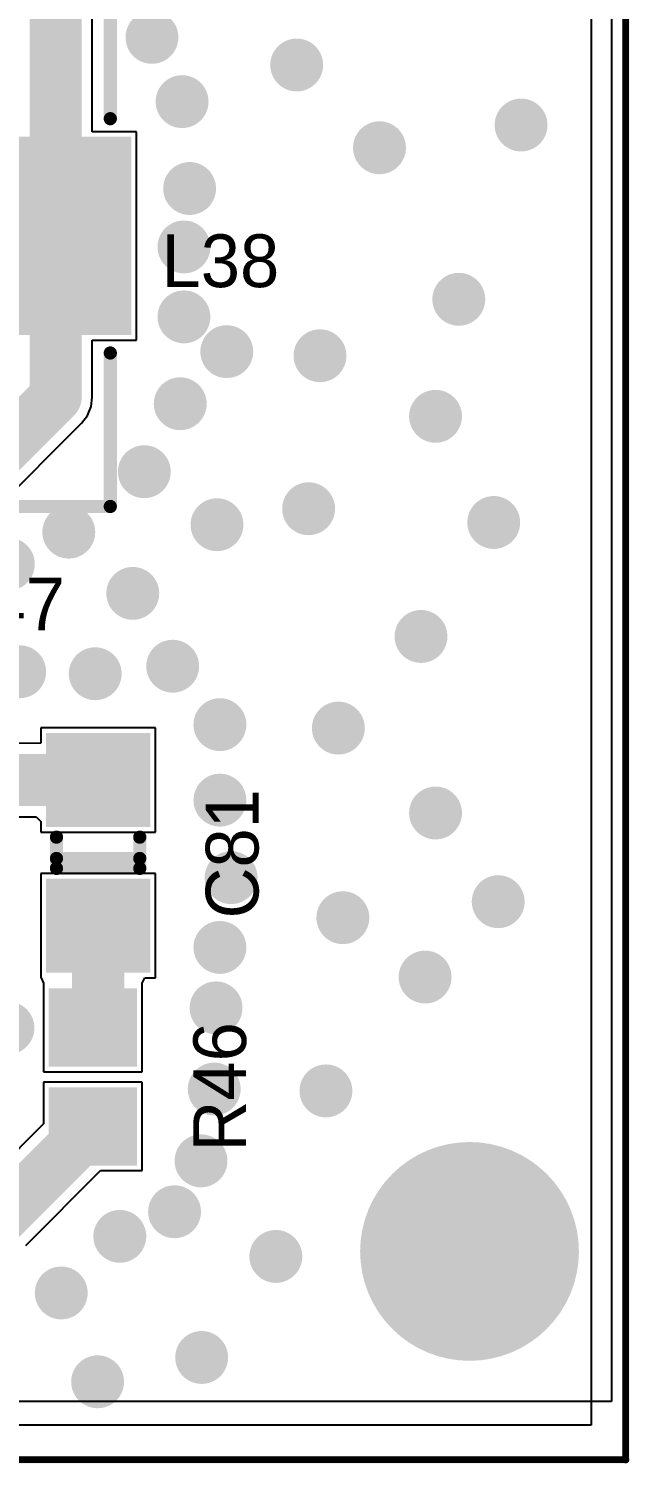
# Model space of a CAD drawing. Header units: millimetres. Extents: x 0 to 7.36, y -3.03 to 0.
# Drawn here: x 6.911 to 7.365, y -3.034 to -1.949 of the extents above; entities that cross this region are included whole.
import ezdxf

# ---------------------------------------------------------------- set-up
doc = ezdxf.new("R2010")
doc.units = ezdxf.units.MM
doc.header["$MEASUREMENT"] = 0
for name, color, linetype in [('BottomLayer', 5, 'Continuous'), ('BottomSolder', 6, 'Continuous'), ('KeepOutLayer', 6, 'Continuous'), ('MultiLayer', 9, 'Continuous'), ('TopLayer', 1, 'Continuous'), ('TopOverlay', 2, 'Continuous'), ('TopPaste', 8, 'Continuous'), ('TopSolder', 216, 'Continuous'), ('ViaHoleLayer', 16, 'Continuous')]:
    doc.layers.add(name, color=color, linetype=linetype)

# ---------------------------------------------------------------- blocks, each defined once
blk = doc.blocks.new('IND_FERRITE_CORE_45')
at = {"layer": 'TopLayer'}
for points in [[(-0.2165, -0.0709), (-0.1102, -0.0709), (-0.2165, 0.0709), (-0.1102, 0.0709)], [(0.1102, -0.0709), (0.2165, -0.0709), (0.1102, 0.0709), (0.2165, 0.0709)]]:
    blk.add_solid(points, dxfattribs=at)
at = {"layer": 'TopOverlay', "const_width": 0.01}
for points in [[(-0.2047, 0.0886), (-0.2047, 0.2047)], [(-0.2047, 0.2047), (0.2047, 0.2047)], [(0.2047, 0.0886), (0.2047, 0.2047)], [(-0.2047, -0.2047), (-0.2047, -0.0886)], [(0.2047, -0.2047), (0.2047, -0.0886)], [(-0.2047, -0.2047), (0.2047, -0.2047)]]:
    blk.add_lwpolyline(points, dxfattribs=at)
at = {"layer": 'TopOverlay', "const_width": 0.005}
for points in [[(-0.2072, 0.2047, 1), (-0.2022, 0.2047, 1)], [(-0.2072, 0.2047, 1), (-0.2022, 0.2047, 1)], [(0.2022, 0.2047, 1), (0.2072, 0.2047, 1)], [(0.2022, 0.2047, 1), (0.2072, 0.2047, 1)], [(-0.2072, 0.0886, 1), (-0.2022, 0.0886, 1)], [(0.2022, 0.0886, 1), (0.2072, 0.0886, 1)], [(-0.2072, -0.0886, 1), (-0.2022, -0.0886, 1)], [(0.2022, -0.0886, 1), (0.2072, -0.0886, 1)], [(-0.2072, -0.2047, 1), (-0.2022, -0.2047, 1)], [(-0.2072, -0.2047, 1), (-0.2022, -0.2047, 1)], [(0.2022, -0.2047, 1), (0.2072, -0.2047, 1)], [(0.2022, -0.2047, 1), (0.2072, -0.2047, 1)]]:
    blk.add_lwpolyline(points, format="xyb", close=True, dxfattribs=at)
at = {"layer": 'TopPaste'}
for points in [[(-0.2165, -0.0709), (-0.1102, -0.0709), (-0.2165, 0.0709), (-0.1102, 0.0709)], [(0.1102, -0.0709), (0.2165, -0.0709), (0.1102, 0.0709), (0.2165, 0.0709)]]:
    blk.add_solid(points, dxfattribs=at)
at = {"layer": 'TopSolder'}
for points in [[(-0.2205, -0.0749), (-0.1062, -0.0749), (-0.2205, 0.0749), (-0.1062, 0.0749)], [(0.1062, -0.0749), (0.2205, -0.0749), (0.1062, 0.0749), (0.2205, 0.0749)]]:
    blk.add_solid(points, dxfattribs=at)
blk = doc.blocks.new('CAP_1206_47')
at = {"layer": 'TopLayer'}
for points in [[(-0.0866, -0.0354), (-0.0236, -0.0354), (-0.0866, 0.0354), (-0.0236, 0.0354)], [(0.0236, -0.0354), (0.0866, -0.0354), (0.0236, 0.0354), (0.0866, 0.0354)]]:
    blk.add_solid(points, dxfattribs=at)
at = {"layer": 'TopOverlay', "const_width": 0.01}
for points in [[(-0.0118, 0.0315), (-0.0118, -0.0315)], [(-0.0118, 0.0315), (0.0118, 0.0315)], [(-0.0043, 0.0315), (-0.0043, -0.0315)], [(-0.0118, -0.0315), (0.0118, -0.0315)]]:
    blk.add_lwpolyline(points, dxfattribs=at)
at = {"layer": 'TopOverlay', "const_width": 0.005}
for points in [[(-0.0143, 0.0315, 1), (-0.0093, 0.0315, 1)], [(-0.0143, 0.0315, 1), (-0.0093, 0.0315, 1)], [(-0.0068, 0.0315, 1), (-0.0018, 0.0315, 1)], [(0.0093, 0.0315, 1), (0.0143, 0.0315, 1)], [(-0.0143, -0.0315, 1), (-0.0093, -0.0315, 1)], [(-0.0143, -0.0315, 1), (-0.0093, -0.0315, 1)], [(-0.0068, -0.0315, 1), (-0.0018, -0.0315, 1)], [(0.0093, -0.0315, 1), (0.0143, -0.0315, 1)]]:
    blk.add_lwpolyline(points, format="xyb", close=True, dxfattribs=at)
at = {"layer": 'TopPaste'}
for points in [[(-0.0866, -0.0354), (-0.0236, -0.0354), (-0.0866, 0.0354), (-0.0236, 0.0354)], [(0.0236, -0.0354), (0.0866, -0.0354), (0.0236, 0.0354), (0.0866, 0.0354)]]:
    blk.add_solid(points, dxfattribs=at)
at = {"layer": 'TopSolder'}
for points in [[(-0.0906, -0.0394), (-0.0196, -0.0394), (-0.0906, 0.0394), (-0.0196, 0.0394)], [(0.0196, -0.0394), (0.0906, -0.0394), (0.0196, 0.0394), (0.0906, 0.0394)]]:
    blk.add_solid(points, dxfattribs=at)
blk = doc.blocks.new('RES_0805_128')
at = {"layer": 'TopLayer'}
for points in [[(-0.063, -0.0295), (-0.0118, -0.0295), (-0.063, 0.0295), (-0.0118, 0.0295)], [(0.0118, -0.0295), (0.063, -0.0295), (0.0118, 0.0295), (0.063, 0.0295)]]:
    blk.add_solid(points, dxfattribs=at)
at = {"layer": 'TopPaste'}
for points in [[(-0.063, -0.0295), (-0.0118, -0.0295), (-0.063, 0.0295), (-0.0118, 0.0295)], [(0.0118, -0.0295), (0.063, -0.0295), (0.0118, 0.0295), (0.063, 0.0295)]]:
    blk.add_solid(points, dxfattribs=at)
at = {"layer": 'TopSolder'}
for points in [[(-0.067, -0.0335), (-0.0078, -0.0335), (-0.067, 0.0335), (-0.0078, 0.0335)], [(0.0078, -0.0335), (0.067, -0.0335), (0.0078, 0.0335), (0.067, 0.0335)]]:
    blk.add_solid(points, dxfattribs=at)

msp = doc.modelspace()

# ---------------------------------------------------------------- linework, layer by layer
at = {"layer": 'BottomLayer'}
for p, q in [((7.3514, -0.0108), (7.3514, -2.9876)), ((7.3514, -2.9876), (0.0496, -2.9876))]:
    msp.add_line(p, q, dxfattribs=at)
for points, const_width in [([(6.9939, -1.9558, 1), (7.0139, -1.9558, 1)], 0.02), ([(7.1034, -1.9767, 1), (7.1234, -1.9767, 1)], 0.02), ([(7.0167, -2.0044, 1), (7.0367, -2.0044, 1)], 0.02), ([(7.2731, -2.0221, 1), (7.2931, -2.0221, 1)], 0.02), ([(7.166, -2.0393, 1), (7.186, -2.0393, 1)], 0.02), ([(7.0224, -2.0701, 1), (7.0424, -2.0701, 1)], 0.02), ([(7.0181, -2.1143, 1), (7.0381, -2.1143, 1)], 0.02), ([(7.226, -2.1539, 1), (7.246, -2.1539, 1)], 0.02), ([(7.0181, -2.1672, 1), (7.0381, -2.1672, 1)], 0.02), ([(7.0505, -2.1935, 1), (7.0705, -2.1935, 1)], 0.02), ([(7.121, -2.1966, 1), (7.141, -2.1966, 1)], 0.02), ([(7.0153, -2.2329, 1), (7.0353, -2.2329, 1)], 0.02), ([(7.2084, -2.2424, 1), (7.2284, -2.2424, 1)], 0.02), ([(6.9881, -2.2843, 1), (7.0081, -2.2843, 1)], 0.02), ([(7.1124, -2.3123, 1), (7.1324, -2.3123, 1)], 0.02), ([(6.931, -2.33, 1), (6.951, -2.33, 1)], 0.02), ([(7.0431, -2.3244, 1), (7.0631, -2.3244, 1)], 0.02), ([(7.2524, -2.3227, 1), (7.2724, -2.3227, 1)], 0.02), ([(6.8853, -2.3542, 1), (6.9053, -2.3542, 1)], 0.02), ([(6.9794, -2.3763, 1), (6.9994, -2.3763, 1)], 0.02), ([(7.1974, -2.4089, 1), (7.2174, -2.4089, 1)], 0.02), ([(6.8939, -2.4356, 1), (6.9139, -2.4356, 1)], 0.02), ([(6.951, -2.4371, 1), (6.971, -2.4371, 1)], 0.02), ([(7.0096, -2.4314, 1), (7.0296, -2.4314, 1)], 0.02), ([(7.0453, -2.4756, 1), (7.0653, -2.4756, 1)], 0.02), ([(7.1349, -2.4782, 1), (7.1549, -2.4782, 1)], 0.02), ([(7.0453, -2.5327, 1), (7.0653, -2.5327, 1)], 0.02), ([(7.2084, -2.5424, 1), (7.2284, -2.5424, 1)], 0.02), ([(7.0538, -2.5913, 1), (7.0738, -2.5913, 1)], 0.02), ([(7.2558, -2.6095, 1), (7.2758, -2.6095, 1)], 0.02), ([(7.1383, -2.6216, 1), (7.1583, -2.6216, 1)], 0.02), ([(7.0453, -2.6441, 1), (7.0653, -2.6441, 1)], 0.02), ([(7.2005, -2.6665, 1), (7.2205, -2.6665, 1)], 0.02), ([(7.0424, -2.6898, 1), (7.0624, -2.6898, 1)], 0.02), ([(6.885, -2.705, 1), (6.905, -2.705, 1)], 0.02), ([(7.041, -2.7512, 1), (7.061, -2.7512, 1)], 0.02), ([(7.1255, -2.7526, 1), (7.1455, -2.7526, 1)], 0.02), ([(7.031, -2.8055, 1), (7.051, -2.8055, 1)], 0.02), ([(7.2047, -2.874, 1), (7.2835, -2.874, 1)], 0.0787), ([(7.011, -2.844, 1), (7.031, -2.844, 1)], 0.02), ([(6.9696, -2.8626, 1), (6.9896, -2.8626, 1)], 0.02), ([(7.0876, -2.8778, 1), (7.1076, -2.8778, 1)], 0.02), ([(6.9253, -2.9054, 1), (6.9453, -2.9054, 1)], 0.02), ([(7.0315, -2.9542, 1), (7.0515, -2.9542, 1)], 0.02), ([(6.9528, -2.9726, 1), (6.9728, -2.9726, 1)], 0.02)]:
    msp.add_lwpolyline(points, format="xyb", close=True, dxfattribs=dict(at, const_width=const_width))
at = {"layer": 'BottomSolder', "const_width": 0.0827}
msp.add_lwpolyline([(7.2027, -2.874, 1), (7.2855, -2.874, 1)], format="xyb", close=True, dxfattribs=at)
at = {"layer": 'KeepOutLayer'}
for points, const_width in [([(7.3622, -3.0315), (7.3622, 0)], 0.00551), ([(7.3622, -3.0315), (7.3622, 0)], 0.005), ([(0, -3.0315), (7.3622, -3.0315)], 0.00551), ([(0, -3.0315), (7.3622, -3.0315)], 0.005)]:
    msp.add_lwpolyline(points, dxfattribs=dict(at, const_width=const_width))
for points, const_width in [([(7.3608, -3.0315, 1), (7.3636, -3.0315, 1)], 0.00276), ([(7.3608, -3.0315, 1), (7.3636, -3.0315, 1)], 0.00276), ([(7.361, -3.0315, 1), (7.3635, -3.0315, 1)], 0.0025), ([(7.361, -3.0315, 1), (7.3635, -3.0315, 1)], 0.0025)]:
    msp.add_lwpolyline(points, format="xyb", close=True, dxfattribs=dict(at, const_width=const_width))
at = {"layer": 'MultiLayer'}
for points, const_width in [([(6.9939, -1.9558, 1), (7.0139, -1.9558, 1)], 0.02), ([(7.1034, -1.9767, 1), (7.1234, -1.9767, 1)], 0.02), ([(7.0167, -2.0044, 1), (7.0367, -2.0044, 1)], 0.02), ([(7.2731, -2.0221, 1), (7.2931, -2.0221, 1)], 0.02), ([(7.166, -2.0393, 1), (7.186, -2.0393, 1)], 0.02), ([(7.0224, -2.0701, 1), (7.0424, -2.0701, 1)], 0.02), ([(7.0181, -2.1143, 1), (7.0381, -2.1143, 1)], 0.02), ([(7.226, -2.1539, 1), (7.246, -2.1539, 1)], 0.02), ([(7.0181, -2.1672, 1), (7.0381, -2.1672, 1)], 0.02), ([(7.0505, -2.1935, 1), (7.0705, -2.1935, 1)], 0.02), ([(7.121, -2.1966, 1), (7.141, -2.1966, 1)], 0.02), ([(7.0153, -2.2329, 1), (7.0353, -2.2329, 1)], 0.02), ([(7.2084, -2.2424, 1), (7.2284, -2.2424, 1)], 0.02), ([(6.9881, -2.2843, 1), (7.0081, -2.2843, 1)], 0.02), ([(7.1124, -2.3123, 1), (7.1324, -2.3123, 1)], 0.02), ([(6.931, -2.33, 1), (6.951, -2.33, 1)], 0.02), ([(7.0431, -2.3244, 1), (7.0631, -2.3244, 1)], 0.02), ([(7.2524, -2.3227, 1), (7.2724, -2.3227, 1)], 0.02), ([(6.8853, -2.3542, 1), (6.9053, -2.3542, 1)], 0.02), ([(6.9794, -2.3763, 1), (6.9994, -2.3763, 1)], 0.02), ([(7.1974, -2.4089, 1), (7.2174, -2.4089, 1)], 0.02), ([(6.8939, -2.4356, 1), (6.9139, -2.4356, 1)], 0.02), ([(6.951, -2.4371, 1), (6.971, -2.4371, 1)], 0.02), ([(7.0096, -2.4314, 1), (7.0296, -2.4314, 1)], 0.02), ([(7.0453, -2.4756, 1), (7.0653, -2.4756, 1)], 0.02), ([(7.1349, -2.4782, 1), (7.1549, -2.4782, 1)], 0.02), ([(7.0453, -2.5327, 1), (7.0653, -2.5327, 1)], 0.02), ([(7.2084, -2.5424, 1), (7.2284, -2.5424, 1)], 0.02), ([(7.0538, -2.5913, 1), (7.0738, -2.5913, 1)], 0.02), ([(7.2558, -2.6095, 1), (7.2758, -2.6095, 1)], 0.02), ([(7.1383, -2.6216, 1), (7.1583, -2.6216, 1)], 0.02), ([(7.0453, -2.6441, 1), (7.0653, -2.6441, 1)], 0.02), ([(7.2005, -2.6665, 1), (7.2205, -2.6665, 1)], 0.02), ([(7.0424, -2.6898, 1), (7.0624, -2.6898, 1)], 0.02), ([(6.885, -2.705, 1), (6.905, -2.705, 1)], 0.02), ([(7.041, -2.7512, 1), (7.061, -2.7512, 1)], 0.02), ([(7.1255, -2.7526, 1), (7.1455, -2.7526, 1)], 0.02), ([(7.031, -2.8055, 1), (7.051, -2.8055, 1)], 0.02), ([(7.2047, -2.874, 1), (7.2835, -2.874, 1)], 0.0787), ([(7.011, -2.844, 1), (7.031, -2.844, 1)], 0.02), ([(6.9696, -2.8626, 1), (6.9896, -2.8626, 1)], 0.02), ([(7.0876, -2.8778, 1), (7.1076, -2.8778, 1)], 0.02), ([(6.9253, -2.9054, 1), (6.9453, -2.9054, 1)], 0.02), ([(7.0315, -2.9542, 1), (7.0515, -2.9542, 1)], 0.02), ([(6.9528, -2.9726, 1), (6.9728, -2.9726, 1)], 0.02)]:
    msp.add_lwpolyline(points, format="xyb", close=True, dxfattribs=dict(at, const_width=const_width))
at = {"layer": 'TopLayer'}
for p, q in [((7.3362, -0.026), (7.3362, -3.0055)), ((6.9588, -2.0272), (6.9588, -1.8751)), ((6.9921, -2.0272), (6.9588, -2.0272)), ((6.9921, -2.1847), (6.9921, -2.0272)), ((6.9588, -2.2279), (6.9588, -2.1847)), ((6.9588, -2.1847), (6.9921, -2.1847)), ((6.9551, -2.2418), (6.9579, -2.2351)), ((6.9579, -2.2351), (6.9588, -2.2279)), ((6.9507, -2.2476), (6.9551, -2.2418)), ((6.8265, -2.3718), (6.9507, -2.2476)), ((7.0065, -2.478), (6.9199, -2.478)), ((6.9199, -2.478), (6.9199, -2.4897)), ((7.0065, -2.5568), (7.0065, -2.478)), ((6.9199, -2.4897), (6.8184, -2.49)), ((6.7872, -2.5456), (6.9164, -2.5453)), ((6.9164, -2.5453), (6.9199, -2.5488)), ((6.9199, -2.5488), (6.9199, -2.5568)), ((6.9199, -2.5568), (7.0065, -2.5568)), ((7.0065, -2.5882), (6.9199, -2.5882)), ((6.9199, -2.5882), (6.9199, -2.667)), ((7.0065, -2.667), (7.0065, -2.5882)), ((6.9199, -2.667), (6.92, -2.667)), ((6.92, -2.667), (6.9218, -2.6712)), ((6.9966, -2.6712), (6.9985, -2.667)), ((6.9985, -2.667), (7.0065, -2.667)), ((6.9218, -2.6712), (6.9218, -2.7381)), ((6.9966, -2.7381), (6.9966, -2.6712)), ((6.9218, -2.7381), (6.9966, -2.7381)), ((6.9966, -2.746), (6.9218, -2.746)), ((6.9218, -2.746), (6.9218, -2.7776)), ((6.9966, -2.8129), (6.9966, -2.746)), ((6.9218, -2.7776), (6.8774, -2.822)), ((6.9086, -2.8695), (6.9651, -2.8129)), ((6.9651, -2.8129), (6.9966, -2.8129)), ((7.3362, -3.0055), (0.026, -3.0055))]:
    msp.add_line(p, q, dxfattribs=at)
at = {"layer": 'TopLayer', "const_width": 0.0394}
for points in [[(6.931, -2.1059), (6.931, -1.844)], [(6.931, -2.2279), (6.931, -2.1059)], [(6.7871, -2.3719), (6.931, -2.2279)], [(6.7871, -2.5178), (6.9632, -2.5174)], [(6.9632, -2.7007), (6.9632, -2.6276)], [(6.9592, -2.7047), (6.9632, -2.7007)], [(6.8889, -2.8498), (6.9592, -2.7795)]]:
    msp.add_lwpolyline(points, dxfattribs=at)
at = {"layer": 'TopLayer'}
for points, const_width in [([(6.9939, -1.9558, 1), (7.0139, -1.9558, 1)], 0.02), ([(7.1034, -1.9767, 1), (7.1234, -1.9767, 1)], 0.02), ([(7.0167, -2.0044, 1), (7.0367, -2.0044, 1)], 0.02), ([(7.2731, -2.0221, 1), (7.2931, -2.0221, 1)], 0.02), ([(7.166, -2.0393, 1), (7.186, -2.0393, 1)], 0.02), ([(7.0224, -2.0701, 1), (7.0424, -2.0701, 1)], 0.02), ([(6.9212, -2.1059, 1), (6.9409, -2.1059, 1)], 0.0197), ([(6.9212, -2.1059, 1), (6.9409, -2.1059, 1)], 0.0197), ([(7.0181, -2.1143, 1), (7.0381, -2.1143, 1)], 0.02), ([(7.226, -2.1539, 1), (7.246, -2.1539, 1)], 0.02), ([(7.0181, -2.1672, 1), (7.0381, -2.1672, 1)], 0.02), ([(7.0505, -2.1935, 1), (7.0705, -2.1935, 1)], 0.02), ([(7.121, -2.1966, 1), (7.141, -2.1966, 1)], 0.02), ([(6.9212, -2.2279, 1), (6.9409, -2.2279, 1)], 0.0197), ([(6.9212, -2.2279, 1), (6.9409, -2.2279, 1)], 0.0197), ([(7.0153, -2.2329, 1), (7.0353, -2.2329, 1)], 0.02), ([(7.2084, -2.2424, 1), (7.2284, -2.2424, 1)], 0.02), ([(6.9881, -2.2843, 1), (7.0081, -2.2843, 1)], 0.02), ([(7.1124, -2.3123, 1), (7.1324, -2.3123, 1)], 0.02), ([(6.931, -2.33, 1), (6.951, -2.33, 1)], 0.02), ([(7.0431, -2.3244, 1), (7.0631, -2.3244, 1)], 0.02), ([(7.2524, -2.3227, 1), (7.2724, -2.3227, 1)], 0.02), ([(6.8853, -2.3542, 1), (6.9053, -2.3542, 1)], 0.02), ([(6.9794, -2.3763, 1), (6.9994, -2.3763, 1)], 0.02), ([(7.1974, -2.4089, 1), (7.2174, -2.4089, 1)], 0.02), ([(6.8939, -2.4356, 1), (6.9139, -2.4356, 1)], 0.02), ([(6.951, -2.4371, 1), (6.971, -2.4371, 1)], 0.02), ([(7.0096, -2.4314, 1), (7.0296, -2.4314, 1)], 0.02), ([(7.0453, -2.4756, 1), (7.0653, -2.4756, 1)], 0.02), ([(7.1349, -2.4782, 1), (7.1549, -2.4782, 1)], 0.02), ([(6.9534, -2.5174, 1), (6.9731, -2.5174, 1)], 0.0197), ([(7.0453, -2.5327, 1), (7.0653, -2.5327, 1)], 0.02), ([(7.2084, -2.5424, 1), (7.2284, -2.5424, 1)], 0.02), ([(7.0538, -2.5913, 1), (7.0738, -2.5913, 1)], 0.02), ([(7.2558, -2.6095, 1), (7.2758, -2.6095, 1)], 0.02), ([(7.1383, -2.6216, 1), (7.1583, -2.6216, 1)], 0.02), ([(6.9534, -2.6276, 1), (6.9731, -2.6276, 1)], 0.0197), ([(7.0453, -2.6441, 1), (7.0653, -2.6441, 1)], 0.02), ([(7.2005, -2.6665, 1), (7.2205, -2.6665, 1)], 0.02), ([(7.0424, -2.6898, 1), (7.0624, -2.6898, 1)], 0.02), ([(6.885, -2.705, 1), (6.905, -2.705, 1)], 0.02), ([(6.9494, -2.7047, 1), (6.9691, -2.7047, 1)], 0.0197), ([(6.9534, -2.7007, 1), (6.9731, -2.7007, 1)], 0.0197), ([(6.9534, -2.7007, 1), (6.9731, -2.7007, 1)], 0.0197), ([(7.041, -2.7512, 1), (7.061, -2.7512, 1)], 0.02), ([(7.1255, -2.7526, 1), (7.1455, -2.7526, 1)], 0.02), ([(6.9494, -2.7795, 1), (6.9691, -2.7795, 1)], 0.0197), ([(7.031, -2.8055, 1), (7.051, -2.8055, 1)], 0.02), ([(7.2047, -2.874, 1), (7.2835, -2.874, 1)], 0.0787), ([(7.011, -2.844, 1), (7.031, -2.844, 1)], 0.02), ([(6.9696, -2.8626, 1), (6.9896, -2.8626, 1)], 0.02), ([(7.0876, -2.8778, 1), (7.1076, -2.8778, 1)], 0.02), ([(6.9253, -2.9054, 1), (6.9453, -2.9054, 1)], 0.02), ([(7.0315, -2.9542, 1), (7.0515, -2.9542, 1)], 0.02), ([(6.9528, -2.9726, 1), (6.9728, -2.9726, 1)], 0.02)]:
    msp.add_lwpolyline(points, format="xyb", close=True, dxfattribs=dict(at, const_width=const_width))
at = {"layer": 'TopSolder', "const_width": 0.0827}
msp.add_lwpolyline([(7.2027, -2.874, 1), (7.2855, -2.874, 1)], format="xyb", close=True, dxfattribs=at)
at = {"layer": 'ViaHoleLayer'}
for points, const_width in [([(6.9991, -1.9558, 1), (7.0086, -1.9558, 1)], 0.00956), ([(7.1086, -1.9767, 1), (7.1182, -1.9767, 1)], 0.00956), ([(7.0219, -2.0044, 1), (7.0315, -2.0044, 1)], 0.00956), ([(7.2783, -2.0221, 1), (7.2879, -2.0221, 1)], 0.00956), ([(7.1712, -2.0393, 1), (7.1808, -2.0393, 1)], 0.00956), ([(7.0276, -2.0701, 1), (7.0372, -2.0701, 1)], 0.00956), ([(7.0234, -2.1143, 1), (7.0329, -2.1143, 1)], 0.00956), ([(7.2312, -2.1539, 1), (7.2408, -2.1539, 1)], 0.00956), ([(7.0234, -2.1672, 1), (7.0329, -2.1672, 1)], 0.00956), ([(7.0557, -2.1935, 1), (7.0653, -2.1935, 1)], 0.00956), ([(7.1263, -2.1966, 1), (7.1358, -2.1966, 1)], 0.00956), ([(7.0205, -2.2329, 1), (7.0301, -2.2329, 1)], 0.00956), ([(7.2136, -2.2424, 1), (7.2232, -2.2424, 1)], 0.00956), ([(6.9934, -2.2843, 1), (7.0029, -2.2843, 1)], 0.00956), ([(7.1176, -2.3123, 1), (7.1272, -2.3123, 1)], 0.00956), ([(6.9362, -2.33, 1), (6.9458, -2.33, 1)], 0.00956), ([(7.0483, -2.3244, 1), (7.0579, -2.3244, 1)], 0.00956), ([(7.2576, -2.3227, 1), (7.2671, -2.3227, 1)], 0.00956), ([(6.9846, -2.3763, 1), (6.9941, -2.3763, 1)], 0.00956), ([(7.2026, -2.4089, 1), (7.2122, -2.4089, 1)], 0.00956), ([(6.8991, -2.4356, 1), (6.9087, -2.4356, 1)], 0.00956), ([(6.9562, -2.4371, 1), (6.9658, -2.4371, 1)], 0.00956), ([(7.0148, -2.4314, 1), (7.0243, -2.4314, 1)], 0.00956), ([(7.0505, -2.4756, 1), (7.06, -2.4756, 1)], 0.00956), ([(7.1401, -2.4782, 1), (7.1497, -2.4782, 1)], 0.00956), ([(7.0505, -2.5327, 1), (7.06, -2.5327, 1)], 0.00956), ([(7.2136, -2.5424, 1), (7.2232, -2.5424, 1)], 0.00956), ([(7.0591, -2.5913, 1), (7.0686, -2.5913, 1)], 0.00956), ([(7.261, -2.6095, 1), (7.2706, -2.6095, 1)], 0.00956), ([(7.1435, -2.6216, 1), (7.1531, -2.6216, 1)], 0.00956), ([(7.0505, -2.6441, 1), (7.06, -2.6441, 1)], 0.00956), ([(7.2057, -2.6665, 1), (7.2153, -2.6665, 1)], 0.00956), ([(7.0476, -2.6898, 1), (7.0572, -2.6898, 1)], 0.00956), ([(7.0462, -2.7512, 1), (7.0558, -2.7512, 1)], 0.00956), ([(7.1307, -2.7526, 1), (7.1403, -2.7526, 1)], 0.00956), ([(7.0362, -2.8055, 1), (7.0458, -2.8055, 1)], 0.00956), ([(7.2146, -2.874, 1), (7.2736, -2.874, 1)], 0.0591), ([(7.0162, -2.844, 1), (7.0258, -2.844, 1)], 0.00956), ([(6.9748, -2.8626, 1), (6.9844, -2.8626, 1)], 0.00956), ([(7.0928, -2.8778, 1), (7.1024, -2.8778, 1)], 0.00956), ([(6.9305, -2.9054, 1), (6.9401, -2.9054, 1)], 0.00956), ([(7.0367, -2.9542, 1), (7.0462, -2.9542, 1)], 0.00956), ([(6.958, -2.9726, 1), (6.9676, -2.9726, 1)], 0.00956)]:
    msp.add_lwpolyline(points, format="xyb", close=True, dxfattribs=dict(at, const_width=const_width))

# ---------------------------------------------------------------- block references
msp.add_blockref('IND_FERRITE_CORE_45', (6.7677, -2.1059))
at = {"rotation": 90}
for name, p in [('CAP_1206_47', (6.9632, -2.5725)), ('RES_0805_128', (6.9592, -2.7421))]:
    msp.add_blockref(name, p, dxfattribs=at)

# ---------------------------------------------------------------- texts
at = {"layer": 'TopOverlay'}
for s, p in [('L38', (7.0112, -2.1447)), ('R47', (6.8403, -2.4043))]:
    msp.add_text(s, height=0.03989, dxfattribs=at).set_placement(p)
for s, p in [('C81', (7.0845, -2.6222)), ('R46', (7.0751, -2.7985))]:
    msp.add_text(s, height=0.03989, rotation=90, dxfattribs=at).set_placement(p)

doc.saveas('drawing.dxf')
